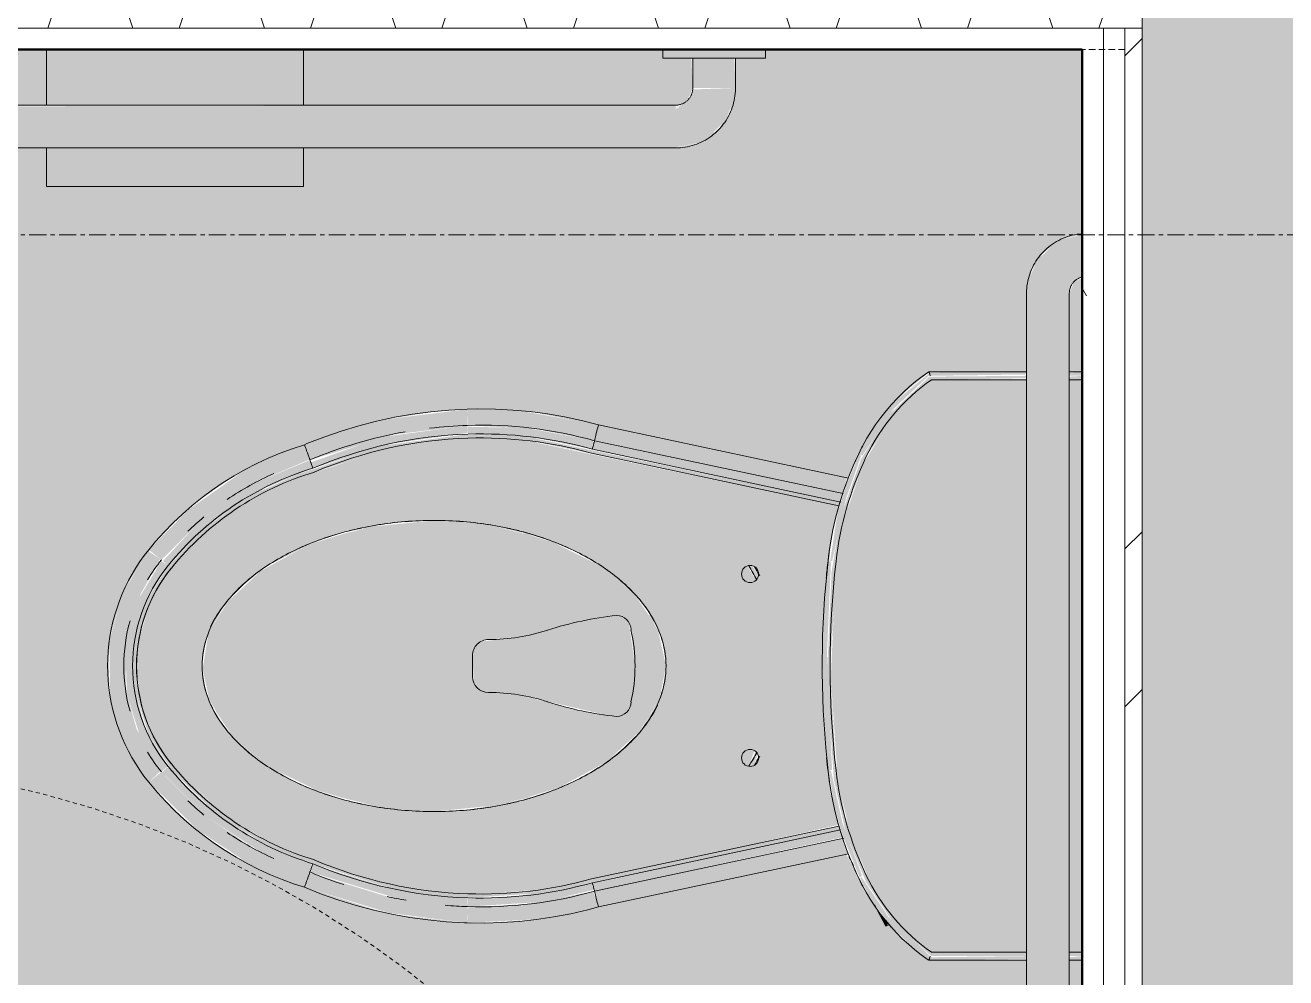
# Model space of a CAD drawing. Header units: inches. Extents: x -4266 to -1814, y 9706 to 12441.
# Drawn here: x -2951.45 to -2914.62, y 11513.5 to 11541.31 of the extents above; entities that cross this region are included whole.
import ezdxf

# ---------------------------------------------------------------- set-up
doc = ezdxf.new("R2010")
doc.units = ezdxf.units.IN
doc.header["$MEASUREMENT"] = 0
for name, pattern in [('Grid Line 1_2_', [0.875, 0.5, -0.125, 0.125, -0.125]), ('Hidden', [0.28125, 0.1875, -0.09375]), ('Hidden 1_8_', [0.1875, 0.125, -0.0625])]:
    doc.linetypes.add(name, pattern=pattern)
for name, color, linetype, lineweight in [('0-1', 7, 'Continuous', 5), ('A-DETL-HDLN', 90, 'Hidden 1_8_', 9), ('A-WALL', 113, 'Continuous', 13), ('A-WALL-9', 113, 'Continuous', 50), ('A-WALL-PATT-6', 111, 'Continuous', 9), ('I-WALL-3', 2, 'Continuous', 50), ('P-SANR-FIXT', 6, 'Continuous', 9), ('P-SANR-FIXT-6', 6, 'Hidden', 9), ('Q-SPCQ', 91, 'Continuous', 9), ('S-GRID-1', 1, 'Grid Line 1_2_', 9)]:
    doc.layers.add(name, color=color, linetype=linetype, lineweight=lineweight)
doc.layers.add('A-AREA-PATT-1', color=7, linetype='Continuous', lineweight=9, transparency=1)
pattern_1 = [(0, (0, 0), (30.72, 7.68), [1.267, -21.773, 1.267, -21.773, -122.88]), (0, (0, 0), (30.72, 7.68), [-46.08, 1.267, -44.813, 1.267, -21.773, -53.76]), (0, (0, 0), (30.72, 7.68), [-115.2, 1.267, -14.093, 1.267, -37.133]), (120, (11.52, 3.84), (-22.011075, 22.7643004), [1.267, -21.773, 1.267, -21.773, -122.88]), (120, (11.52, 3.84), (-22.011075, 22.7643004), [-46.08, 1.267, -44.813, 1.267, -21.773, -53.76]), (120, (11.52, 3.84), (-22.011075, 22.7643004), [-115.2, 1.267, -14.093, 1.267, -37.133]), (240, (15.36, 19.2), (-8.708925, -30.4443004), [1.267, -21.773, 1.267, -21.773, -122.88]), (240, (15.36, 19.2), (-8.708925, -30.4443004), [-46.08, 1.267, -44.813, 1.267, -21.773, -53.76]), (240, (15.36, 19.2), (-8.708925, -30.4443004), [-115.2, 1.267, -14.093, 1.267, -37.133])]
pattern_2 = [(161.57, (0.48, 0.48), (-3.83995378, -1.544e-05), [0, -27.322, 3.034, 0]), (18.43, (-0.48, 0.48), (-3.83995378, 1.544e-05), [0, -27.322, 3.034, 0]), (108.43, (0.48, 0.48), (1.919622, -9.60052459), [9.106, -21.25]), (71.57, (-0.48, 0.48), (1.919622, 9.60052459), [9.106, -21.25])]

# ---------------------------------------------------------------- blocks, each defined once
blk = doc.blocks.new('CTR - 1st Phase - Shell_rvt-1-FLOOR PLAN - 1ST FLOOR')
at = {"layer": 'S-GRID-1'}
blk.add_line((-1814.206, 11535.189), (-4168.714, 11535.189), dxfattribs=at)
blk = doc.blocks.new('Plbg-Toilet Wall Mount FV-UH - _ALL_ADA-2016927-FLOOR PLAN - 1ST FLOOR')
at = {"layer": 'P-SANR-FIXT'}
h = blk.add_hatch(color=256, dxfattribs=at)
h.paths.add_polyline_path([(-8.472, -5.687), (-8.511, -2.875), (-8.593, -2.875), (-8.566, -5.716), (-8.478, -5.689)], flags=0)
h.paths.add_polyline_path([(-8.472, -1.25), (-8.593, -1.25), (-8.556, -1.625), (-8.472, -1.625)], flags=0)
h = blk.add_hatch(color=256, dxfattribs=at)
h.paths.add_polyline_path([(8.472, -5.637), (8.472, -2.875), (8.358, -2.875), (8.316, -5.697), (7.21, -6.845), (5.98, -7.609), (4.371, -8.176), (2.756, -8.455), (0, -8.611), (-3.317, -8.386), (-4.848, -8.038), (-6.171, -7.516), (-7.443, -6.652), (-8.358, -5.637), (-8.4, -2.875), (-8.472, -2.875), (-8.448, -5.714), (-7.323, -6.904), (-6.046, -7.705), (-4.411, -8.284), (-2.747, -8.57), (0.35, -8.705), (3.317, -8.502), (4.872, -8.151), (6.305, -7.565), (7.507, -6.754), (8.472, -5.651)], flags=0)
h.paths.add_polyline_path([(8.472, -1.625), (8.472, -1.25), (8.358, -1.279), (8.368, -1.625)], flags=0)
h.paths.add_polyline_path([(-8.358, -1.25), (-8.472, -1.25), (-8.448, -1.625), (-8.358, -1.625), (-8.358, -1.279)], flags=0)
h = blk.add_hatch(color=256, dxfattribs=at)
h.paths.add_polyline_path([(8.358, -5.651), (8.358, -2.875), (-8.358, -2.875), (-8.358, -5.651), (-7.351, -6.754), (-5.934, -7.626), (-4.356, -8.179), (-3.048, -8.439), (0.35, -8.591), (3.317, -8.386), (4.848, -8.038), (6.213, -7.49), (7.351, -6.754), (8.218, -5.804)], flags=0)
h.paths.add_polyline_path([(8.358, -1.625), (8.341, -1.25), (-8.358, -1.25), (-8.358, -1.625), (8.287, -1.625)], flags=0)
h = blk.add_hatch(color=256, dxfattribs=at)
h.paths.add_polyline_path([(8.593, -5.716), (8.553, -2.875), (8.472, -2.875), (8.505, -5.697), (8.593, -5.721)], flags=0)
h.paths.add_polyline_path([(8.593, -1.279), (8.557, -1.25), (8.472, -1.279), (8.506, -1.625), (8.593, -1.625)], flags=0)
for points in [[(-6.146, -7.668), (-7.507, -6.754), (-8.505, -5.697), (-8.531, -5.731), (-7.693, -6.754), (-7.258, -7.113), (-6.746, -7.462), (-6.183, -7.745), (-6.149, -7.673)], [(8.547, -5.71), (8.451, -5.71), (7.317, -6.908), (6.16, -7.696), (6.213, -7.731), (6.899, -7.368), (7.601, -6.828), (8.183, -6.236), (8.531, -5.736)], [(7.601, -6.982), (7.52, -6.899), (7.259, -7.164), (7.556, -7.006)], [(-3.061, -8.552), (-4.872, -8.151), (-6.16, -7.696), (-6.146, -7.763), (-5.304, -8.137), (-4.465, -8.394), (-3.067, -8.611), (-3.061, -8.559)], [(6.183, -7.745), (6.116, -7.679), (4.597, -8.248), (3.064, -8.584), (3.07, -8.638), (4.01, -8.507), (4.872, -8.277), (6.18, -7.747)], [(-5.48, -8.074), (-5.489, -8.101), (-5.487, -8.104)], [(7.034, -15.382), (5.48, -8.072), (5.034, -8.239), (6.576, -15.495), (6.854, -15.426)], [(-5.032, -8.23), (-5.492, -8.129), (-7.034, -15.382), (-6.576, -15.495), (-5.034, -8.239)], [(6.77, -19.194), (6.634, -17.084), (5.546, -11.88), (4.788, -8.31), (4.684, -8.393), (6.576, -17.475), (6.634, -19.335), (6.326, -21.6), (5.492, -24.091), (4.974, -25.309), (3.935, -26.792), (2.716, -27.949), (1.805, -28.496), (0.617, -28.828), (0.271, -28.844), (0, -28.875), (-1.067, -28.74), (-2.102, -28.34), (-2.86, -27.857), (-4.157, -26.527), (-5.091, -25.064), (-5.774, -23.33), (-6.373, -21.413), (-6.652, -19.19), (-6.516, -17.096), (-5.425, -11.88), (-4.676, -8.354), (-4.79, -8.322), (-6.694, -17.475), (-6.753, -19.332), (-6.437, -21.64), (-5.62, -24.091), (-5.014, -25.461), (-4.067, -26.827), (-2.86, -27.994), (-1.852, -28.604), (-0.617, -28.945), (0.67, -28.934), (1.974, -28.53), (3.027, -27.857), (4.215, -26.651), (5.163, -25.195), (5.794, -23.654), (6.49, -21.434), (6.769, -19.202)], [(-4.786, -8.304), (-5.034, -8.239), (-6.559, -15.499), (-6.328, -15.556), (-4.789, -8.316)], [(6.576, -15.495), (4.999, -8.228), (4.794, -8.341), (6.328, -15.556), (6.559, -15.499)], [(3.07, -8.638), (3.028, -8.554), (-0.387, -8.703), (-3.064, -8.584), (-3.043, -8.639), (-2.258, -8.727), (-0.558, -8.83), (1.002, -8.814), (2.423, -8.724), (3.067, -8.638)], [(-2.435, -10.95), (-2.494, -10.793), (-2.925, -11.02), (-2.83, -11.151), (-2.75, -11.192), (-2.606, -11.186), (-2.508, -11.127), (-2.44, -10.986)], [(2.93, -10.99), (2.846, -10.95), (2.468, -10.825), (2.439, -10.986), (2.468, -11.075), (2.56, -11.167), (2.685, -11.2), (2.81, -11.167), (2.901, -11.075), (2.929, -10.992)], [(1.474, -14.85), (1.417, -14.639), (1.263, -14.501), (1.051, -14.428), (0, -14.311), (-1.234, -14.485), (-1.417, -14.639), (-1.474, -14.85), (-1.258, -16.073), (-0.841, -17.716), (-0.71, -18.824), (-0.539, -18.995), (-0.307, -19.057), (0.427, -19.025), (0.539, -18.995), (0.71, -18.824), (0.772, -18.591), (0.841, -17.716), (1.412, -15.242), (1.459, -14.941)], [(-6.576, -15.495), (-7.037, -15.397), (-7.42, -17.475), (-7.496, -19.217), (-7.026, -19.19), (-6.922, -17.223), (-6.577, -15.499)], [(7.496, -19.217), (7.399, -17.218), (7.034, -15.382), (6.583, -15.528), (6.951, -17.499), (7.047, -19.203), (7.311, -19.211)], [(-6.328, -15.556), (-6.583, -15.528), (-6.95, -17.475), (-6.985, -19.201), (-6.77, -19.19), (-6.638, -17.105), (-6.333, -15.584)], [(7.026, -19.202), (6.892, -17.072), (6.536, -15.505), (6.333, -15.584), (6.701, -17.632), (6.807, -19.195), (7.008, -19.202)], [(-6.015, -23.806), (-6.756, -21.362), (-7.026, -19.202), (-7.496, -19.217), (-7.195, -21.64), (-6.458, -23.966), (-6.034, -23.813)], [(-5.774, -23.719), (-6.492, -21.413), (-6.807, -19.195), (-7.024, -19.217), (-6.685, -21.694), (-5.946, -23.781), (-5.83, -23.739)], [(7.026, -19.202), (6.768, -19.211), (6.445, -21.616), (5.796, -23.727), (6.025, -23.776), (6.753, -21.367), (7.026, -19.203)], [(7.496, -19.217), (7.025, -19.211), (6.717, -21.6), (6.034, -23.813), (6.458, -23.966), (7.215, -21.477), (7.416, -19.865)], [(-7.195, -21.64), (-7.418, -20.181), (-7.311, -20.975), (-7.203, -21.6)], [(-3.095, -28.148), (-4.389, -26.85), (-5.391, -25.309), (-6.034, -23.813), (-6.458, -23.966), (-5.729, -25.698), (-4.564, -27.354), (-3.392, -28.513), (-3.15, -28.215)], [(-2.934, -27.949), (-4.209, -26.661), (-5.194, -25.121), (-5.774, -23.719), (-6.012, -23.813), (-5.319, -25.465), (-4.337, -26.918), (-3.062, -28.106), (-2.95, -27.968)], [(6.015, -23.806), (5.757, -23.758), (5.014, -25.461), (4.013, -26.88), (2.957, -27.976), (3.11, -28.134), (4.389, -26.85), (5.388, -25.309), (6.012, -23.813)], [(6.458, -23.966), (6.012, -23.813), (5.331, -25.448), (4.351, -26.904), (3.095, -28.148), (3.392, -28.513), (4.803, -27.072), (5.789, -25.568), (6.284, -24.384)], [(3.392, -28.513), (3.065, -28.166), (1.841, -28.871), (0.668, -29.199), (-0.822, -29.156), (-2.096, -28.756), (-3.124, -28.183), (-3.358, -28.534), (-2.141, -29.271), (-0.732, -29.665), (0.804, -29.645), (2.141, -29.271), (3.318, -28.558)]]:
    blk.add_hatch(color=256, dxfattribs=at).paths.add_polyline_path(points, flags=0)
h = blk.add_hatch(color=256, dxfattribs=at)
h.paths.add_polyline_path([(6.652, -19.19), (6.548, -17.256), (5.425, -11.88), (4.64, -8.356), (4.471, -8.393), (3.715, -8.565), (2.093, -8.754), (0.56, -8.83), (-0.907, -8.812), (-2.833, -8.658), (-3.357, -8.611), (-3.881, -8.532), (-4.676, -8.354), (-6.576, -17.475), (-6.652, -19.19), (-6.365, -21.48), (-5.571, -23.899), (-5.002, -25.268), (-4.067, -26.661), (-2.86, -27.857), (-1.992, -28.41), (-0.907, -28.769), (0, -28.875), (1.022, -28.756), (1.992, -28.41), (2.86, -27.857), (4.12, -26.582), (5.04, -25.186), (5.662, -23.679), (6.365, -21.477), (6.634, -19.335)], flags=0)
h.paths.add_polyline_path([(4.25, -20.181), (4.103, -21.833), (3.887, -22.888), (3.454, -24.091), (2.763, -25.268), (2.063, -26.056), (1.486, -26.514), (0.742, -26.85), (0, -26.958), (-0.742, -26.85), (-1.626, -26.403), (-2.213, -25.937), (-2.897, -25.096), (-3.54, -23.852), (-3.887, -22.888), (-4.164, -21.477), (-4.25, -20.181), (-4.103, -18.53), (-3.809, -17.256), (-3.421, -16.212), (-2.862, -15.215), (-2.068, -14.311), (-1.486, -13.849), (-0.742, -13.513), (0, -13.404), (0.742, -13.513), (1.607, -13.944), (2.213, -14.426), (2.926, -15.319), (3.454, -16.272), (3.887, -17.475), (4.175, -19.057), (4.184, -19.19)], flags=0)
h.paths.add_polyline_path([(2.935, -10.95), (2.901, -11.075), (2.81, -11.167), (2.685, -11.2), (2.56, -11.167), (2.468, -11.075), (2.436, -10.94), (2.493, -10.793), (2.56, -10.734), (2.694, -10.702), (2.81, -10.734), (2.92, -10.87), (2.926, -10.886)], flags=0)
h.paths.add_polyline_path([(-2.435, -10.95), (-2.468, -11.075), (-2.56, -11.167), (-2.685, -11.2), (-2.81, -11.167), (-2.901, -11.075), (-2.935, -10.95), (-2.901, -10.825), (-2.81, -10.734), (-2.685, -10.7), (-2.56, -10.734), (-2.459, -10.849), (-2.444, -10.886)], flags=0)
h = blk.add_hatch(color=256, dxfattribs=at)
h.paths.add_polyline_path([(2.935, -10.95), (2.901, -10.839), (2.56, -10.734), (2.508, -10.799), (2.932, -10.975)], flags=0)
h.paths.add_polyline_path([(-2.494, -10.793), (-2.608, -10.714), (-2.666, -10.734), (-2.926, -10.886), (-2.896, -10.973), (-2.508, -10.799)], flags=0)
h = blk.add_hatch(color=256, dxfattribs=at)
h.paths.add_polyline_path([(2.908, -10.842), (2.862, -10.774), (2.749, -10.709), (2.68, -10.74), (2.901, -10.839)], flags=0)
h.paths.add_polyline_path([(-2.615, -10.711), (-2.685, -10.7), (-2.81, -10.734), (-2.862, -10.822), (-2.62, -10.713)], flags=0)
h = blk.add_hatch(color=256, dxfattribs=at)
h.paths.add_polyline_path([(4.25, -20.181), (4.065, -18.342), (3.843, -17.475), (3.54, -16.511), (2.81, -15.158), (1.937, -14.206), (1.486, -13.905), (0.882, -13.577), (-0.007, -13.406), (-0.999, -13.629), (-1.395, -13.849), (-2.067, -14.311), (-2.883, -15.242), (-3.595, -16.664), (-3.843, -17.475), (-4.103, -18.53), (-4.25, -20.181), (-4.069, -22.001), (-3.843, -22.888), (-3.54, -23.852), (-2.771, -25.249), (-1.881, -26.201), (-1.486, -26.458), (-0.888, -26.784), (0.083, -26.942), (0.956, -26.753), (1.395, -26.514), (2.063, -26.056), (2.883, -25.121), (3.615, -23.644), (3.843, -22.888), (4.103, -21.833), (4.217, -20.558)], flags=0)
h.paths.add_polyline_path([(1.474, -14.85), (1.313, -15.868), (0.841, -17.716), (0.71, -18.824), (0.539, -18.995), (0.307, -19.057), (-0.427, -19.041), (-0.636, -18.92), (-0.757, -18.712), (-0.792, -18.347), (-0.841, -17.716), (-1.412, -15.242), (-1.459, -14.741), (-1.35, -14.552), (-1.161, -14.442), (0, -14.311), (1.263, -14.485), (1.417, -14.639), (1.459, -14.741)], flags=0)
h = blk.add_hatch(color=256, dxfattribs=at)
h.paths.add_polyline_path([(0, -13.404), (-0.885, -13.577), (-0.717, -13.545), (-0.007, -13.406)], flags=0)
h.paths.add_polyline_path([(-1.147, -13.696), (-1.486, -13.849), (-1.486, -13.905), (-1.395, -13.849)], flags=0)
h.paths.add_polyline_path([(-2.063, -14.307), (-2.213, -14.426), (-2.067, -14.311)], flags=0)
h.paths.add_polyline_path([(-3.693, -16.935), (-3.937, -17.716), (-3.843, -17.475), (-3.782, -17.256)], flags=0)
h.paths.add_polyline_path([(-4.103, -18.53), (-4.175, -19.057), (-4.119, -18.712)], flags=0)
h = blk.add_hatch(color=256, dxfattribs=at)
h.paths.add_polyline_path([(4.007, -18.062), (3.809, -17.256), (3.844, -17.476), (3.965, -17.91)], flags=0)
h.paths.add_polyline_path([(3.54, -16.511), (3.44, -16.248), (3.491, -16.417)], flags=0)
h.paths.add_polyline_path([(1.803, -14.1), (1.486, -13.849), (1.395, -13.849), (1.607, -13.979)], flags=0)
h.paths.add_polyline_path([(0.888, -13.579), (0.624, -13.496), (0.884, -13.578)], flags=0)
h = blk.add_hatch(color=256, dxfattribs=at)
h.paths.add_polyline_path([(7.499, -19.218), (7.416, -17.331), (7.439, -17.913), (7.499, -19.211)], flags=0)
h.paths.add_polyline_path([(7.227, -16.357), (7.159, -15.933), (7.2, -16.216)], flags=0)
h = blk.add_hatch(color=256, dxfattribs=at)
h.paths.add_polyline_path([(3.084, -28.134), (2.925, -27.954), (1.852, -28.604), (0.633, -28.945), (-0.742, -28.915), (-1.967, -28.535), (-2.95, -27.968), (-3.063, -28.148), (-1.887, -28.858), (-0.668, -29.199), (0.822, -29.156), (2.096, -28.756), (3.065, -28.146)], flags=0)
h.paths.add_polyline_path([(3.095, -28.148), (3.063, -28.148), (3.092, -28.149)], flags=0)
for p, q in [((-8.593, -1.25), (-8.593, -1.625)), ((-8.593, -1.25), (-8.593, -1.625)), ((-8.358, -1.25), (-8.358, -1.625)), ((-8.358, -1.25), (-8.358, -1.625)), ((8.358, -1.625), (8.358, -1.25)), ((8.358, -1.625), (8.358, -1.25)), ((8.593, -1.625), (8.593, -1.25)), ((8.593, -1.625), (8.593, -1.25)), ((-8.593, -2.874), (-8.593, -5.725)), ((-8.593, -2.874), (-8.593, -5.725)), ((-8.358, -2.873), (-8.358, -5.651)), ((-8.358, -2.873), (-8.358, -5.651)), ((8.358, -5.651), (8.358, -2.875)), ((8.358, -5.651), (8.358, -2.875)), ((8.593, -5.725), (8.593, -2.875)), ((8.593, -5.725), (8.593, -2.875)), ((7.601, -6.982), (6.971, -7.317)), ((7.601, -6.982), (7.545, -6.877)), ((-5.483, -8.072), (-7.037, -15.381)), ((7.037, -15.381), (5.483, -8.071)), ((5.815, -7.932), (5.569, -8.063)), ((-6.576, -15.495), (-5.032, -8.23)), ((-6.328, -15.556), (-4.785, -8.298)), ((-4.676, -8.354), (-6.213, -15.584)), ((-4.676, -8.354), (-6.213, -15.584)), ((6.213, -15.584), (4.676, -8.354)), ((4.676, -8.354), (6.213, -15.584)), ((6.328, -15.556), (4.788, -8.31)), ((5.029, -8.215), (6.576, -15.495)), ((0, -19.057), (-0.307, -19.057)), ((0.307, -19.057), (0, -19.057))]:
    blk.add_line(p, q, dxfattribs=at)
at = {"layer": 'P-SANR-FIXT', "flags": 128}
for points in [[(-8.593, -5.725), (-8.452, -5.923), (-8.303, -6.115), (-8.147, -6.301), (-7.983, -6.48), (-7.812, -6.653), (-7.634, -6.819), (-7.45, -6.978), (-7.259, -7.129), (-7.063, -7.272), (-6.861, -7.407), (-6.654, -7.535), (-6.442, -7.654), (-6.226, -7.764), (-6.198, -7.777)], [(6.198, -7.777), (6.415, -7.668), (6.628, -7.55), (6.836, -7.424), (7.038, -7.289), (7.235, -7.147), (7.426, -6.997), (7.611, -6.839), (7.79, -6.674), (7.962, -6.502), (8.127, -6.323), (8.284, -6.138), (8.434, -5.947), (8.576, -5.75), (8.593, -5.725)], [(-6.198, -7.777), (-5.842, -7.939), (-5.479, -8.086), (-5.11, -8.219), (-4.737, -8.337), (-4.359, -8.44), (-3.977, -8.528), (-3.593, -8.6), (-3.205, -8.657), (-3.074, -8.673)], [(3.074, -8.673), (3.462, -8.621), (3.848, -8.554), (4.231, -8.471), (4.61, -8.373), (4.985, -8.26), (5.355, -8.133), (5.72, -7.99), (6.079, -7.833), (6.198, -7.777)], [(-3.074, -8.673), (-1.984, -8.774), (-0.89, -8.831), (0.205, -8.845), (1.299, -8.815), (2.392, -8.741), (3.074, -8.673)], [(-7.037, -15.381), (-7.164, -15.874), (-7.271, -16.371), (-7.359, -16.872), (-7.426, -17.377), (-7.473, -17.883), (-7.5, -18.391), (-7.506, -18.9), (-7.5, -19.218)], [(7.5, -19.218), (7.506, -18.709), (7.492, -18.2), (7.458, -17.693), (7.403, -17.187), (7.328, -16.684), (7.233, -16.184), (7.119, -15.688), (7.037, -15.381)], [(-7.5, -19.218), (-7.472, -19.752), (-7.423, -20.284), (-7.352, -20.814), (-7.26, -21.341), (-7.148, -21.864), (-7.014, -22.381), (-6.86, -22.893), (-6.685, -23.399), (-6.491, -23.897), (-6.461, -23.968)], [(6.461, -23.968), (6.659, -23.471), (6.836, -22.966), (6.993, -22.455), (7.13, -21.938), (7.245, -21.416), (7.34, -20.89), (7.414, -20.36), (7.466, -19.828), (7.497, -19.294), (7.5, -19.218)], [(-6.461, -23.968), (-6.344, -24.324), (-6.213, -24.676), (-6.068, -25.023), (-5.909, -25.363), (-5.737, -25.697), (-5.551, -26.023), (-5.353, -26.342), (-5.142, -26.652), (-4.918, -26.954), (-4.683, -27.247), (-4.436, -27.53), (-4.179, -27.803), (-3.91, -28.066), (-3.631, -28.317), (-3.394, -28.516)], [(3.394, -28.516), (3.681, -28.274), (3.958, -28.02), (4.225, -27.756), (4.481, -27.481), (4.725, -27.196), (4.959, -26.902), (5.18, -26.598), (5.389, -26.286), (5.585, -25.966), (5.768, -25.638), (5.938, -25.303), (6.095, -24.962), (6.237, -24.615), (6.366, -24.262), (6.461, -23.968)], [(-3.394, -28.516), (-3.224, -28.648), (-3.048, -28.774), (-2.868, -28.892), (-2.683, -29.003), (-2.494, -29.107), (-2.301, -29.203), (-2.104, -29.291), (-1.904, -29.371), (-1.701, -29.443), (-1.495, -29.507), (-1.287, -29.563), (-1.076, -29.61), (-0.864, -29.649), (-0.651, -29.679), (-0.436, -29.701), (-0.221, -29.714), (-0.005, -29.718), (0.21, -29.714), (0.426, -29.701), (0.64, -29.68), (0.854, -29.65), (1.066, -29.612), (1.276, -29.565), (1.485, -29.51), (1.691, -29.446), (1.894, -29.375), (2.095, -29.295), (2.292, -29.207), (2.485, -29.112), (2.674, -29.008), (2.859, -28.898), (3.04, -28.78), (3.215, -28.655), (3.386, -28.523), (3.394, -28.516)]]:
    blk.add_lwpolyline(points, dxfattribs=at)
at = {"layer": 'P-SANR-FIXT'}
for centre, radius, start, end in [((-3.577, -2.294), 6.077, 214.3684, 216.4286), ((-3.577, -2.294), 5.842, 215.076, 244.4469), ((-3.577, -2.294), 5.842, 215.076, 244.4469), ((3.577, -2.294), 5.842, 295.5531, 324.924), ((3.577, -2.294), 5.842, 295.5531, 324.924), ((3.577, -2.294), 6.077, 323.1559, 325.6316), ((3.577, -2.294), 6.077, 309.2075, 311.7753), ((-3.577, -2.294), 6.077, 242.0027, 244.4469), ((-1.975, 1.057), 9.556, 244.4469, 263.5531), ((-1.975, 1.057), 9.556, 244.4469, 263.5531), ((1.975, 1.057), 9.556, 276.4469, 295.5531), ((1.975, 1.057), 9.556, 276.4469, 295.5531), ((3.577, -2.294), 6.077, 295.5531, 297.9973), ((-1.975, 1.057), 9.791, 244.4469, 246.488), ((1.975, 1.057), 9.791, 293.512, 295.5531), ((-1.975, 1.057), 9.791, 252.607, 256.4889), ((0, 18.533), 27.144, 263.5531, 276.4469), ((0, 18.533), 27.144, 263.5531, 276.4469), ((1.975, 1.057), 9.791, 284.607, 288.4889), ((-1.975, 1.057), 9.791, 261.512, 263.5531), ((0, 18.533), 27.379, 263.5531, 264.6307), ((0, 18.533), 27.379, 275.6302, 276.4469), ((1.975, 1.057), 9.791, 276.4469, 278.488), ((0, 18.533), 27.379, 269.5962, 270.4165), ((-2.685, -10.95), 0.25, 90, 180), ((-2.685, -10.95), 0.25, 180, 270), ((-2.685, -10.95), 0.25, 0, 90), ((-2.685, -10.95), 0.25, 270, 0), ((2.685, -10.95), 0.25, 90, 180), ((2.685, -10.95), 0.25, 180, 270), ((2.685, -10.95), 0.25, 0, 90), ((2.685, -10.95), 0.25, 270, 360), ((0, -19.079), 4.768, 77.2614, 102.7386), ((-1.051, -14.85), 0.422, 90, 180), ((1.051, -14.85), 0.422, 0, 90), ((8.312, -13.822), 9.84, 186, 198), ((-8.312, -13.822), 9.84, 342, 354), ((5.213, -18.806), 12.245, 164.3129, 181.8562), ((5.213, -18.806), 11.989, 164.2737, 181.8562), ((5.213, -18.806), 11.871, 164.2552, 181.8562), ((5.213, -18.806), 11.871, 164.2552, 181.8562), ((-5.213, -18.806), 11.871, 358.1438, 15.7448), ((-5.213, -18.806), 11.871, 358.1438, 15.7448), ((-5.213, -18.806), 11.989, 358.1438, 15.7263), ((-5.213, -18.806), 12.245, 358.1438, 15.6871), ((-6.366, -18.591), 5.593, 0, 18), ((6.366, -18.591), 5.593, 162, 180), ((-0.307, -18.591), 0.466, 180, 270), ((0.307, -18.591), 0.466, 270, 360), ((5.862, -18.785), 12.895, 181.8562, 186.7975), ((5.862, -18.785), 12.639, 181.8562, 202.9795), ((5.862, -18.785), 12.521, 181.8562, 203.0089), ((5.862, -18.785), 12.521, 181.8562, 203.0089), ((-5.862, -18.785), 12.521, 336.9911, 358.1438), ((-5.862, -18.785), 12.521, 336.9911, 358.1438), ((-5.862, -18.785), 12.639, 337.0205, 358.1438), ((-5.862, -18.785), 12.895, 355.2339, 358.1438), ((5.862, -18.785), 12.895, 190.0137, 202.9179), ((-5.862, -18.785), 12.895, 347.6129, 350.1098), ((-5.862, -18.785), 12.895, 337.0821, 341.7614), ((2.517, -21.221), 8.659, 196.7656, 230.983), ((2.517, -21.221), 8.54, 196.7225, 230.983), ((2.517, -21.221), 8.54, 196.7225, 230.983), ((-2.517, -21.221), 8.54, 309.017, 343.2775), ((-2.517, -21.221), 8.54, 309.017, 343.2775), ((-2.517, -21.221), 8.659, 309.017, 343.2344), ((2.517, -21.221), 8.915, 204.1079, 214.1446), ((-2.517, -21.221), 8.915, 325.8554, 335.8921), ((2.517, -21.221), 8.915, 219.607, 223.6406), ((-2.517, -21.221), 8.915, 316.3594, 320.393), ((0, -24.327), 4.661, 230.983, 309.017), ((0.015, -24.308), 4.567, 230.983, 269.8068), ((0, -24.327), 4.543, 230.983, 309.017), ((-0.015, -24.308), 4.567, 270.1932, 309.017), ((0, -24.327), 4.917, 230.983, 239.1697), ((0, -24.327), 4.917, 300.8303, 309.017), ((0, -24.327), 4.917, 254.3932, 285.6068)]:
    blk.add_arc(centre, radius, start, end, dxfattribs=at)
for points, knots in [([(-8.593, -5.725), (-8.593, -5.725), (-8.587, -5.723), (-8.567, -5.717), (-8.549, -5.711), (-8.533, -5.706), (-8.521, -5.702), (-8.502, -5.696), (-8.485, -5.691), (-8.472, -5.687)], [0, 0, 0, 0, 0.285714, 0.428571, 0.571429, 0.678571, 0.732143, 0.785714, 1, 1, 1, 1]), ([(8.593, -5.725), (8.593, -5.725), (8.59, -5.724), (8.573, -5.719), (8.547, -5.71), (8.524, -5.703), (8.499, -5.695), (8.481, -5.69), (8.472, -5.687)], [-1, -1, -1, -1, -0.857143, -0.571429, -0.428571, -0.285714, -0.142857, 0, 0, 0, 0]), ([(-2.068, -14.288), (-2.282, -14.482), (-2.775, -15.02), (-3.257, -15.821), (-3.507, -16.391), (-3.551, -16.496)], [-2.5925993, -2.5925993, -2.5925993, -2.5925993, -2.4166097, -2.1749488, -2.1212008, -2.1212008, -2.1212008, -2.1212008]), ([(3.551, -16.496), (3.507, -16.391), (3.257, -15.822), (2.776, -15.012), (2.282, -14.494), (2.068, -14.297)], [-4.1619845, -4.1619845, -4.1619845, -4.1619845, -4.1082365, -3.8665756, -3.690586, -3.690586, -3.690586, -3.690586]), ([(-6.576, -15.495), (-6.569, -15.496), (-6.545, -15.502), (-6.491, -15.516), (-6.442, -15.528), (-6.386, -15.542), (-6.347, -15.551), (-6.328, -15.556)], [0, 0, 0, 0, 0.333333, 0.5, 0.666667, 0.833333, 1, 1, 1, 1]), ([(6.576, -15.495), (6.569, -15.496), (6.545, -15.502), (6.491, -15.516), (6.442, -15.528), (6.386, -15.542), (6.347, -15.551), (6.328, -15.556)], [-1, -1, -1, -1, -0.666667, -0.5, -0.333333, -0.166667, 0, 0, 0, 0]), ([(-3.712, -16.919), (-3.798, -17.162), (-3.911, -17.534), (-4.001, -17.921), (-4.028, -18.048)], [-2.0511799, -2.0511799, -2.0511799, -2.0511799, -1.9332878, -1.8767298, -1.8767298, -1.8767298, -1.8767298]), ([(4.028, -18.048), (4.001, -17.921), (3.911, -17.534), (3.798, -17.163), (3.712, -16.92)], [-4.4064555, -4.4064555, -4.4064555, -4.4064555, -4.3498975, -4.2320054, -4.2320054, -4.2320054, -4.2320054]), ([(-4.118, -18.526), (-4.16, -18.789), (-4.262, -19.619), (-4.261, -20.744), (-4.161, -21.574), (-4.118, -21.837)], [-1.8063853, -1.8063853, -1.8063853, -1.8063853, -1.6916268, -1.4499658, -1.3352074, -1.3352074, -1.3352074, -1.3352074]), ([(4.118, -21.837), (4.16, -21.574), (4.262, -20.744), (4.261, -19.619), (4.161, -18.789), (4.118, -18.526)], [-4.9479779, -4.9479779, -4.9479779, -4.9479779, -4.8332195, -4.5915585, -4.4768, -4.4768, -4.4768, -4.4768]), ([(-4.028, -22.315), (-4.001, -22.442), (-3.911, -22.829), (-3.798, -23.2), (-3.712, -23.442)], [-1.2648629, -1.2648629, -1.2648629, -1.2648629, -1.2083049, -1.0904127, -1.0904127, -1.0904127, -1.0904127]), ([(3.712, -23.443), (3.798, -23.201), (3.911, -22.829), (4.001, -22.442), (4.028, -22.315)], [-5.1927726, -5.1927726, -5.1927726, -5.1927726, -5.0748804, -5.0183224, -5.0183224, -5.0183224, -5.0183224]), ([(-6.015, -23.806), (-6.008, -23.804), (-5.985, -23.795), (-5.948, -23.782), (-5.935, -23.777)], [-1, -1, -1, -1, -0.6666667, -0.5155165, -0.5155165, -0.5155165, -0.5155165]), ([(-3.551, -23.866), (-3.507, -23.972), (-3.257, -24.541), (-2.776, -25.351), (-2.282, -25.868), (-2.068, -26.065)], [-1.0203919, -1.0203919, -1.0203919, -1.0203919, -0.9666439, -0.7249829, -0.5489933, -0.5489933, -0.5489933, -0.5489933]), ([(2.068, -26.075), (2.282, -25.88), (2.775, -25.342), (3.257, -24.541), (3.507, -23.972), (3.551, -23.866)], [-5.734192, -5.734192, -5.734192, -5.734192, -5.5582024, -5.3165414, -5.2627935, -5.2627935, -5.2627935, -5.2627935]), ([(6.015, -23.806), (6.008, -23.804), (5.977, -23.792), (5.902, -23.765), (5.831, -23.739), (5.793, -23.726), (5.774, -23.719)], [-1, -1, -1, -1, -0.666667, -0.333333, -0.166667, 0, 0, 0, 0])]:
    blk.add_open_spline(points, degree=3, knots=knots, dxfattribs=at)
for points in [[(-2.913, -10.833), (-2.821, -10.778), (-2.727, -10.722), (-2.633, -10.669)], [(2.913, -10.832), (2.82, -10.778), (2.727, -10.722), (2.633, -10.669)], [(-2.511, -10.753), (-2.651, -10.825), (-2.789, -10.903), (-2.925, -10.986)], [(2.925, -10.986), (2.789, -10.903), (2.653, -10.82), (2.513, -10.742)], [(0, -26.958), (-0.304, -26.958), (-0.912, -26.851), (-1.834, -26.341), (-2.708, -25.454), (-3.449, -24.222), (-3.983, -22.72), (-4.262, -21.047), (-4.262, -19.316), (-3.983, -17.643), (-3.449, -16.141), (-2.708, -14.909), (-1.834, -14.022), (-0.912, -13.511), (-0.304, -13.404), (0, -13.404)], [(0, -13.404), (-0.295, -13.404), (-0.59, -13.455), (-0.887, -13.56)], [(0.887, -13.56), (0.59, -13.455), (0.295, -13.404), (0, -13.404)], [(0, -13.404), (0.304, -13.404), (0.912, -13.511), (1.834, -14.022), (2.708, -14.909), (3.449, -16.141), (3.983, -17.643), (4.262, -19.316), (4.262, -21.047), (3.983, -22.72), (3.449, -24.222), (2.708, -25.454), (1.834, -26.341), (0.912, -26.851), (0.304, -26.958), (0, -26.958)], [(-1.149, -13.667), (-1.369, -13.77), (-1.59, -13.903), (-1.806, -14.069)], [(1.806, -14.069), (1.59, -13.903), (1.369, -13.751), (1.149, -13.653)], [(-7.037, -15.381), (-7.038, -15.381), (-7.037, -15.381), (-7.034, -15.382)], [(-7.034, -15.382), (-6.99, -15.393), (-6.87, -15.422), (-6.685, -15.468), (-6.576, -15.495)], [(7.034, -15.382), (6.99, -15.393), (6.87, -15.422), (6.685, -15.468), (6.576, -15.495)], [(7.037, -15.381), (7.038, -15.381), (7.037, -15.381), (7.034, -15.382)], [(-6.458, -23.966), (-6.416, -23.951), (-6.299, -23.909), (-6.12, -23.844), (-6.015, -23.806)], [(-5.931, -23.776), (-5.916, -23.77), (-5.884, -23.759), (-5.831, -23.739), (-5.793, -23.726), (-5.774, -23.719)], [(6.458, -23.966), (6.416, -23.951), (6.299, -23.909), (6.12, -23.844), (6.015, -23.806)], [(-6.461, -23.967), (-6.462, -23.968), (-6.461, -23.967), (-6.458, -23.966)], [(6.461, -23.967), (6.462, -23.968), (6.461, -23.967), (6.458, -23.966)], [(-1.806, -26.294), (-1.59, -26.46), (-1.369, -26.612), (-1.149, -26.71)], [(1.149, -26.696), (1.369, -26.593), (1.59, -26.46), (1.806, -26.294)], [(-0.887, -26.803), (-0.59, -26.908), (-0.295, -26.958), (0, -26.958)], [(0, -26.958), (0.295, -26.958), (0.59, -26.908), (0.887, -26.803)]]:
    blk.add_open_spline(points, degree=3, dxfattribs=at)
at = {"layer": 'P-SANR-FIXT-6'}
for p, q in [((-0.021, 0), (-18, 0)), ((-18, 0), (-18, -56)), ((42, 0), (-0.021, 0))]:
    blk.add_line(p, q, dxfattribs=at)
blk = doc.blocks.new('Seqm-Sanitary Napkin Disp-UH-3D - Seqm-Sanitary Napkin Disp-UH-3D-2016929-FLOOR PLAN - 1ST FLOOR')
at = {"layer": 'Q-SPCQ'}
h = blk.add_hatch(color=256, dxfattribs=at)
h.paths.add_polyline_path([(3.75, 4), (-3.75, 4), (-3.75, 2.875), (3.75, 2.875)], flags=0)
h.paths.add_polyline_path([(-3.75, 1.625), (-3.75, 0), (3.75, 0), (3.75, 1.625)], flags=0)
for p, q in [((3.75, 4), (-3.75, 4)), ((-3.75, 4), (-3.75, 2.875)), ((3.75, 2.875), (3.75, 4)), ((-3.75, 1.631), (-3.75, 0)), ((3.75, 0), (3.75, 1.625))]:
    blk.add_line(p, q, dxfattribs=at)
blk = doc.blocks.new('Seqm-Grab Bar - 42_-2016931-FLOOR PLAN - 1ST FLOOR')
at = {"layer": 'Q-SPCQ'}
for points in [[(-2931.324, 11540.352), (-2931.324, 11540.602), (-2932.824, 11540.602), (-2932.824, 11540.352), (-2931.45, 11540.352)], [(-2931.324, 11540.352), (-2929.824, 11540.352), (-2929.824, 11540.602), (-2931.324, 11540.602)], [(-2931.949, 11539.477), (-2930.699, 11539.477), (-2930.734, 11540.352), (-2931.949, 11540.352), (-2931.949, 11539.648)]]:
    blk.add_hatch(color=256, dxfattribs=at).paths.add_polyline_path(points, flags=0)
h = blk.add_hatch(color=256, dxfattribs=at)
h.paths.add_polyline_path([(-2931.987, 11539.257), (-2931.987, 11539.384), (-2932.028, 11539.206)], flags=0)
h.paths.add_polyline_path([(-2932.305, 11538.989), (-2932.312, 11539.034), (-2932.359, 11538.984)], flags=0)
h.paths.add_polyline_path([(-2932.449, 11537.748), (-2931.814, 11537.874), (-2931.636, 11537.95), (-2931.485, 11538.037), (-2931.324, 11538.199), (-2930.997, 11538.525), (-2930.811, 11538.961), (-2930.76, 11539.178), (-2930.72, 11539.477), (-2931.939, 11539.435), (-2932.026, 11539.206), (-2932.175, 11539.047), (-2932.359, 11538.935), (-2932.359, 11538.909), (-2932.449, 11538.863), (-2932.449, 11537.811)], flags=0)
h = blk.add_hatch(color=256, dxfattribs=at)
h.paths.add_polyline_path([(-2972.199, 11537.727), (-2959.5, 11537.768), (-2959.559, 11537.811), (-2959.769, 11537.95), (-2959.855, 11538.086), (-2959.899, 11538.24), (-2959.909, 11538.514), (-2959.946, 11538.704), (-2959.949, 11538.977), (-2972.199, 11538.956), (-2972.199, 11537.748)], flags=0)
h.paths.add_polyline_path([(-2958.074, 11537.727), (-2932.449, 11537.748), (-2932.449, 11538.977), (-2958.719, 11538.933), (-2958.782, 11538.084), (-2959.02, 11537.844), (-2959.324, 11537.727), (-2959.162, 11537.727)], flags=0)
h = blk.add_hatch(color=256, dxfattribs=at)
h.paths.add_polyline_path([(-2932.449, 11537.748), (-2931.841, 11537.861), (-2932.205, 11537.781), (-2932.359, 11537.76)], flags=0)
h.paths.add_polyline_path([(-2931.414, 11538.121), (-2931.268, 11538.203), (-2931.352, 11538.176), (-2931.394, 11538.141)], flags=0)
for p, q in [((-2932.824, 11540.602), (-2932.824, 11540.352)), ((-2929.824, 11540.352), (-2929.824, 11540.602)), ((-2931.324, 11540.352), (-2932.824, 11540.352)), ((-2931.949, 11540.352), (-2931.949, 11539.477)), ((-2929.824, 11540.352), (-2931.324, 11540.352)), ((-2930.699, 11539.477), (-2930.699, 11540.352)), ((-2932.449, 11538.977), (-2958.718, 11538.977)), ((-2972.199, 11537.727), (-2932.449, 11537.727))]:
    blk.add_line(p, q, dxfattribs=at)
at = {"layer": 'Q-SPCQ', "flags": 128}
for points in [[(-2932.449, 11537.727), (-2932.379, 11537.728), (-2932.309, 11537.732), (-2932.239, 11537.739), (-2932.17, 11537.749), (-2932.101, 11537.762), (-2932.033, 11537.777), (-2931.965, 11537.795), (-2931.898, 11537.816), (-2931.832, 11537.839), (-2931.767, 11537.865), (-2931.703, 11537.894), (-2931.641, 11537.925), (-2931.579, 11537.958), (-2931.519, 11537.994), (-2931.461, 11538.033), (-2931.404, 11538.073), (-2931.348, 11538.116), (-2931.295, 11538.161), (-2931.243, 11538.208), (-2931.193, 11538.258), (-2931.146, 11538.309), (-2931.1, 11538.362), (-2931.056, 11538.417), (-2931.015, 11538.473), (-2930.976, 11538.531), (-2930.94, 11538.591), (-2930.905, 11538.652), (-2930.874, 11538.714), (-2930.844, 11538.778), (-2930.818, 11538.843), (-2930.794, 11538.909), (-2930.772, 11538.975), (-2930.753, 11539.043), (-2930.737, 11539.111), (-2930.724, 11539.179), (-2930.714, 11539.249), (-2930.706, 11539.318), (-2930.701, 11539.388), (-2930.699, 11539.458), (-2930.699, 11539.477)], [(-2931.949, 11539.477), (-2931.949, 11539.457), (-2931.95, 11539.437), (-2931.952, 11539.417), (-2931.955, 11539.397), (-2931.959, 11539.378), (-2931.963, 11539.358), (-2931.968, 11539.339), (-2931.974, 11539.32), (-2931.981, 11539.301), (-2931.988, 11539.282), (-2931.996, 11539.264), (-2932.005, 11539.246), (-2932.015, 11539.228), (-2932.025, 11539.211), (-2932.036, 11539.195), (-2932.048, 11539.178), (-2932.06, 11539.162), (-2932.073, 11539.147), (-2932.086, 11539.132), (-2932.1, 11539.118), (-2932.115, 11539.105), (-2932.13, 11539.092), (-2932.146, 11539.079), (-2932.162, 11539.067), (-2932.179, 11539.056), (-2932.196, 11539.046), (-2932.213, 11539.036), (-2932.231, 11539.027), (-2932.249, 11539.018), (-2932.268, 11539.011), (-2932.286, 11539.004), (-2932.305, 11538.998), (-2932.325, 11538.993), (-2932.344, 11538.988), (-2932.364, 11538.984), (-2932.384, 11538.981), (-2932.403, 11538.979), (-2932.423, 11538.978), (-2932.443, 11538.977), (-2932.449, 11538.977)]]:
    blk.add_lwpolyline(points, dxfattribs=at)
blk = doc.blocks.new('Seqm-Grab Bar - 36_-2016949-FLOOR PLAN - 1ST FLOOR')
at = {"layer": 'Q-SPCQ'}
h = blk.add_hatch(color=256, dxfattribs=at)
h.paths.add_polyline_path([(-2920.91, 11533.697), (-2920.91, 11533.57), (-2920.869, 11533.747), (-2920.906, 11533.701)], flags=0)
h.paths.add_polyline_path([(-2922.177, 11533.477), (-2920.97, 11533.477), (-2920.871, 11533.747), (-2920.723, 11533.907), (-2920.574, 11533.977), (-2920.574, 11535.189), (-2921.083, 11535.079), (-2921.229, 11535.02), (-2921.417, 11534.91), (-2921.554, 11534.771), (-2921.901, 11534.429), (-2922.092, 11533.973), (-2922.137, 11533.781), (-2922.166, 11533.563)], flags=0)
h = blk.add_hatch(color=256, dxfattribs=at)
h.paths.add_polyline_path([(-2921.729, 11534.642), (-2921.509, 11534.825), (-2921.629, 11534.751), (-2921.72, 11534.658)], flags=0)
h.paths.add_polyline_path([(-2921.195, 11535.049), (-2921.037, 11535.093), (-2921.167, 11535.058)], flags=0)
blk.add_hatch(color=256, dxfattribs=at).paths.add_polyline_path([(-2922.199, 11499.727), (-2920.949, 11499.727), (-2920.97, 11533.477), (-2922.199, 11533.477), (-2922.199, 11500.887)], flags=0)
h = blk.add_hatch(color=256, dxfattribs=at)
h.paths.add_polyline_path([(-2920.668, 11499.265), (-2920.574, 11499.279), (-2920.719, 11499.306)], flags=0)
h.paths.add_polyline_path([(-2920.937, 11499.583), (-2920.892, 11499.59), (-2920.939, 11499.604)], flags=0)
h.paths.add_polyline_path([(-2920.574, 11498.015), (-2920.574, 11499.24), (-2920.753, 11499.33), (-2920.868, 11499.429), (-2920.97, 11499.727), (-2921.006, 11499.579), (-2921.074, 11499.727), (-2922.177, 11499.727), (-2922.051, 11499.092), (-2921.992, 11498.947), (-2921.882, 11498.759), (-2921.73, 11498.607), (-2921.401, 11498.275), (-2920.945, 11498.083), (-2920.723, 11498.035)], flags=0)
h = blk.add_hatch(color=256, dxfattribs=at)
h.paths.add_polyline_path([(-2921.614, 11498.446), (-2921.797, 11498.667), (-2921.722, 11498.547), (-2921.63, 11498.456)], flags=0)
h.paths.add_polyline_path([(-2922.021, 11498.98), (-2922.065, 11499.139), (-2922.13, 11499.374), (-2922.056, 11499.092), (-2922.03, 11499.009)], flags=0)
for p, q in [((-2922.199, 11533.477), (-2922.199, 11499.727)), ((-2920.949, 11499.727), (-2920.949, 11533.477))]:
    blk.add_line(p, q, dxfattribs=at)
at = {"layer": 'Q-SPCQ', "flags": 128}
for points in [[(-2920.589, 11535.221), (-2920.658, 11535.214), (-2920.728, 11535.205), (-2920.796, 11535.192), (-2920.865, 11535.177), (-2920.932, 11535.159), (-2920.999, 11535.138), (-2921.065, 11535.115), (-2921.13, 11535.089), (-2921.194, 11535.06), (-2921.257, 11535.029), (-2921.318, 11534.996), (-2921.378, 11534.96), (-2921.437, 11534.921), (-2921.494, 11534.881), (-2921.549, 11534.838), (-2921.603, 11534.793), (-2921.654, 11534.745), (-2921.704, 11534.696), (-2921.752, 11534.645), (-2921.798, 11534.592), (-2921.841, 11534.537), (-2921.882, 11534.481), (-2921.921, 11534.422), (-2921.958, 11534.363), (-2921.992, 11534.302), (-2922.024, 11534.239), (-2922.053, 11534.176), (-2922.08, 11534.111), (-2922.104, 11534.045), (-2922.125, 11533.979), (-2922.144, 11533.911), (-2922.16, 11533.843), (-2922.173, 11533.774), (-2922.184, 11533.705), (-2922.192, 11533.636), (-2922.196, 11533.566), (-2922.199, 11533.496), (-2922.199, 11533.477)], [(-2920.949, 11533.477), (-2920.948, 11533.497), (-2920.947, 11533.517), (-2920.945, 11533.537), (-2920.942, 11533.557), (-2920.939, 11533.576), (-2920.934, 11533.596), (-2920.929, 11533.615), (-2920.923, 11533.634), (-2920.917, 11533.653), (-2920.909, 11533.672), (-2920.901, 11533.69), (-2920.892, 11533.708), (-2920.883, 11533.725), (-2920.872, 11533.742), (-2920.861, 11533.759), (-2920.85, 11533.775), (-2920.838, 11533.791), (-2920.825, 11533.807), (-2920.811, 11533.821), (-2920.797, 11533.836), (-2920.782, 11533.849), (-2920.767, 11533.862), (-2920.752, 11533.875), (-2920.735, 11533.886), (-2920.719, 11533.898), (-2920.702, 11533.908), (-2920.684, 11533.918), (-2920.667, 11533.927), (-2920.648, 11533.935), (-2920.63, 11533.943), (-2920.611, 11533.95), (-2920.592, 11533.956), (-2920.573, 11533.961)], [(-2922.199, 11499.727), (-2922.197, 11499.657), (-2922.193, 11499.587), (-2922.186, 11499.517), (-2922.176, 11499.448), (-2922.164, 11499.379), (-2922.149, 11499.311), (-2922.131, 11499.243), (-2922.11, 11499.176), (-2922.087, 11499.11), (-2922.061, 11499.045), (-2922.032, 11498.982), (-2922.001, 11498.919), (-2921.967, 11498.857), (-2921.931, 11498.797), (-2921.893, 11498.739), (-2921.852, 11498.682), (-2921.809, 11498.627), (-2921.764, 11498.573), (-2921.717, 11498.521), (-2921.668, 11498.472), (-2921.617, 11498.424), (-2921.564, 11498.378), (-2921.509, 11498.335), (-2921.452, 11498.293), (-2921.394, 11498.254), (-2921.335, 11498.218), (-2921.274, 11498.183), (-2921.211, 11498.152), (-2921.148, 11498.122), (-2921.083, 11498.096), (-2921.017, 11498.072), (-2920.95, 11498.05), (-2920.883, 11498.032), (-2920.815, 11498.016), (-2920.746, 11498.002), (-2920.677, 11497.992), (-2920.607, 11497.984)], [(-2920.568, 11499.241), (-2920.587, 11499.246), (-2920.606, 11499.252), (-2920.625, 11499.259), (-2920.643, 11499.266), (-2920.662, 11499.275), (-2920.68, 11499.283), (-2920.697, 11499.293), (-2920.714, 11499.303), (-2920.731, 11499.314), (-2920.747, 11499.326), (-2920.763, 11499.338), (-2920.778, 11499.351), (-2920.793, 11499.364), (-2920.807, 11499.379), (-2920.821, 11499.393), (-2920.834, 11499.408), (-2920.847, 11499.424), (-2920.858, 11499.44), (-2920.869, 11499.457), (-2920.88, 11499.474), (-2920.89, 11499.491), (-2920.899, 11499.509), (-2920.907, 11499.527), (-2920.915, 11499.546), (-2920.922, 11499.564), (-2920.928, 11499.584), (-2920.933, 11499.603), (-2920.938, 11499.622), (-2920.941, 11499.642), (-2920.944, 11499.662), (-2920.947, 11499.682), (-2920.948, 11499.702), (-2920.949, 11499.721), (-2920.949, 11499.727)]]:
    blk.add_lwpolyline(points, dxfattribs=at)

msp = doc.modelspace()

# ---------------------------------------------------------------- hatches: boundary and pattern name
at = {"layer": 'A-AREA-PATT-1'}
h = msp.add_hatch(color=256, dxfattribs=at)
h.paths.add_polyline_path([(-2920.57374, 11449.9769), (-2920.57374, 11453.6019), (-2937.32374, 11453.6019), (-2937.32374, 11477.6019), (-2920.57374, 11477.6019), (-2920.57374, 11498.01497), (-2921.08342, 11498.11925), (-2921.27978, 11498.21135), (-2921.49282, 11498.37298), (-2921.63024, 11498.45569), (-2921.79673, 11498.66706), (-2921.81772, 11498.71231), (-2921.90418, 11498.7765), (-2922.115, 11499.27623), (-2922.13265, 11499.34523), (-2922.19874, 11499.7269), (-2922.19874, 11514.00861), (-2925.03752, 11514.0441), (-2925.07144, 11514.07818), (-2925.61031, 11514.4592), (-2925.94725, 11514.77858), (-2926.23515, 11515.0382), (-2926.30572, 11515.00067), (-2927.46398, 11517.10442), (-2936.69404, 11515.18219), (-2937.78929, 11515.11905), (-2938.56621, 11515.10541), (-2940.60763, 11515.33672), (-2941.28399, 11515.50421), (-2943.29123, 11516.14424), (-2945.26749, 11517.01665), (-2946.02899, 11517.51764), (-2946.57647, 11517.93018), (-2947.40167, 11518.71534), (-2947.95103, 11519.39838), (-2948.61882, 11520.54618), (-2948.98872, 11521.87039), (-2949.00918, 11522.85845), (-2948.94434, 11523.52715), (-2948.77633, 11524.12816), (-2948.39852, 11525.10507), (-2947.67101, 11526.1823), (-2946.96077, 11526.92375), (-2946.3956, 11527.41707), (-2945.58079, 11527.98706), (-2944.96895, 11528.35877), (-2942.84942, 11529.19958), (-2940.60763, 11529.86707), (-2939.5051, 11530.02028), (-2938.51381, 11530.09718), (-2936.57974, 11530.00827), (-2931.20341, 11528.89422), (-2927.39629, 11528.08499), (-2927.1934, 11528.5361), (-2926.58589, 11529.65131), (-2926.10971, 11530.26099), (-2925.63381, 11530.69671), (-2925.02098, 11531.19519), (-2922.19874, 11531.19519), (-2922.16584, 11533.56329), (-2922.05638, 11534.11158), (-2921.96428, 11534.30794), (-2921.80415, 11534.51958), (-2921.71995, 11534.6584), (-2921.50857, 11534.82489), (-2921.46333, 11534.84588), (-2921.39913, 11534.93234), (-2921.04557, 11535.09656), (-2920.68913, 11535.17739), (-2920.57374, 11535.2056), (-2920.57374, 11540.6019), (-2929.82374, 11540.6019), (-2929.82374, 11540.3519), (-2930.69874, 11540.3519), (-2930.72003, 11539.4769), (-2930.84109, 11538.84221), (-2930.93319, 11538.64585), (-2931.09333, 11538.43421), (-2931.17753, 11538.29539), (-2931.3889, 11538.12891), (-2931.43415, 11538.10791), (-2931.49834, 11538.02145), (-2931.865, 11537.85306), (-2932.20834, 11537.7764), (-2932.44874, 11537.7269), (-2943.32374, 11537.7269), (-2943.32374, 11536.6019), (-2950.82374, 11536.6019), (-2950.82374, 11537.7269), (-2952.07374, 11537.7269), (-2952.07374, 11534.6019), (-2958.07374, 11534.6019), (-2958.07374, 11537.7269), (-2972.19874, 11537.74819), (-2972.83342, 11537.86925), (-2973.02978, 11537.96135), (-2973.24142, 11538.12149), (-2973.38024, 11538.20569), (-2973.54673, 11538.41706), (-2973.56772, 11538.46231), (-2973.65418, 11538.5265), (-2973.865, 11539.02623), (-2973.88265, 11539.09523), (-2973.94874, 11539.4769), (-2973.98781, 11540.3519), (-2974.82374, 11540.3519), (-2974.82374, 11540.6019), (-2979.94874, 11540.6019), (-2979.94874, 11515.7894), (-2979.44874, 11515.7894), (-2979.44874, 11513.7894), (-2981.38624, 11513.7894), (-2981.38624, 11513.1644), (-2982.32374, 11513.1644), (-2982.32374, 11478.4144), (-2981.38624, 11478.4144), (-2981.38624, 11477.7894), (-2979.44874, 11477.7894), (-2979.44874, 11475.7894), (-2979.94874, 11475.75064), (-2979.94874, 11449.9769), (-2922.17351, 11449.9769)], flags=0)
h.paths.add_polyline_path([(-2920.97003, 11499.7269), (-2921.03076, 11499.71742), (-2921.00231, 11499.58308)], flags=0)
h.paths.add_polyline_path([(-2920.66839, 11499.26531), (-2920.66839, 11499.31788), (-2920.57374, 11499.27867), (-2920.6026, 11514.00861), (-2920.94874, 11514.00861), (-2920.93207, 11499.57251), (-2920.7956, 11499.36291), (-2920.71919, 11499.30428)], flags=0)
h.paths.add_polyline_path([(-2920.57374, 11499.23958), (-2920.57374, 11499.24876), (-2920.66839, 11499.26531)], flags=0)
h.paths.add_polyline_path([(-2920.80229, 11499.37334), (-2920.93852, 11499.60376), (-2920.93552, 11499.69499), (-2920.81862, 11499.41276)], flags=0)
h.paths.add_polyline_path([(-2938.54126, 11515.10302), (-2938.54126, 11515.10542), (-2938.55523, 11515.10479)], flags=0)
h.paths.add_polyline_path([(-2920.94824, 11531.19519), (-2920.57374, 11531.19519), (-2920.59255, 11533.91733), (-2920.80229, 11533.83045), (-2920.94874, 11533.4769), (-2920.94874, 11531.19519)], flags=0)
h.paths.add_polyline_path([(-2920.91032, 11533.69655), (-2920.71142, 11533.88873), (-2920.87135, 11533.74735)], flags=0)
h.paths.add_polyline_path([(-2920.97003, 11533.4769), (-2920.94824, 11533.47973), (-2920.94874, 11533.55524)], flags=0)
h.paths.add_polyline_path([(-2932.44874, 11538.89316), (-2932.35883, 11538.93542), (-2932.44874, 11538.92095)], flags=0)
h.paths.add_polyline_path([(-2972.19874, 11538.9769), (-2959.94787, 11538.9769), (-2959.94874, 11539.4769), (-2959.98781, 11540.3519), (-2960.82374, 11540.3519), (-2960.82374, 11540.6019), (-2971.82374, 11540.6019), (-2971.82374, 11540.3519), (-2972.69874, 11540.3519), (-2972.68552, 11539.44499), (-2972.55229, 11539.12334), (-2972.19993, 11538.97739)], flags=0)
h.paths.add_polyline_path([(-2972.41839, 11539.01531), (-2972.61057, 11539.21421), (-2972.46919, 11539.05428)], flags=0)
h.paths.add_polyline_path([(-2972.19874, 11538.9556), (-2972.20157, 11538.97739), (-2972.27708, 11538.9769)], flags=0)
h.paths.add_polyline_path([(-2932.44874, 11538.9556), (-2932.1346, 11539.06506), (-2932.03972, 11539.25724), (-2931.94874, 11539.4769), (-2931.98781, 11540.3519), (-2932.82374, 11540.3519), (-2932.82374, 11540.6019), (-2943.32374, 11540.6019), (-2943.32374, 11538.9769), (-2932.44874, 11538.9769)], flags=0)
h.paths.add_polyline_path([(-2932.44874, 11538.9769), (-2932.30292, 11538.99011), (-2932.3844, 11538.98224)], flags=0)
h.paths.add_polyline_path([(-2950.82374, 11538.9769), (-2950.82374, 11540.6019), (-2952.07374, 11540.6019), (-2952.07374, 11538.9769)], flags=0)
h.paths.add_polyline_path([(-2958.71022, 11538.9769), (-2958.07374, 11538.9769), (-2958.07374, 11540.3519), (-2958.69874, 11540.3519), (-2958.7118, 11538.9769)], flags=0)
h.paths.add_polyline_path([(-2972.75469, 11539.32251), (-2972.75469, 11539.4769), (-2972.78247, 11539.4769), (-2972.75659, 11539.33308)], flags=0)
at = {"layer": 'A-WALL-PATT-6'}
h = msp.add_hatch(dxfattribs=at)
h.set_pattern_fill('FP_2', color=256, style=0, pattern_type=2)
h.set_pattern_definition(pattern_2)
h.paths.add_polyline_path([(-2913.32374, 11284.2894), (-2913.32374, 11423.3644), (-2913.45014, 11423.3644), (-2913.45014, 11448.3644), (-2913.32374, 11448.3644), (-2913.32374, 11646.7394), (-2918.82374, 11646.7357), (-2918.82374, 11284.2894)], flags=0)
h = msp.add_hatch(dxfattribs=at)
h.set_pattern_fill('FP_1', color=256, style=0, pattern_type=2)
h.set_pattern_definition(pattern_1)
h.paths.add_polyline_path([(-2920.57374, 11284.2894), (-2919.94874, 11284.2894), (-2919.94874, 11400.8519), (-2920.57374, 11400.8519), (-2920.57374, 11284.9144)], flags=0)
h.paths.add_polyline_path([(-2920.57374, 11404.3519), (-2919.94874, 11404.3519), (-2919.94874, 11445.8519), (-2920.57374, 11445.8519), (-2920.57374, 11404.9769)], flags=0)
h.paths.add_polyline_path([(-2919.94874, 11449.3519), (-2919.94874, 11453.6019), (-2920.07374, 11453.6019), (-2920.07374, 11477.6019), (-2919.94874, 11477.6019), (-2919.94874, 11541.2269), (-2920.57374, 11541.2269), (-2920.57374, 11449.3519)], flags=0)
h.paths.add_polyline_path([(-2920.57374, 11544.7269), (-2919.94874, 11544.76335), (-2919.94874, 11641.2394), (-2920.57374, 11641.2394), (-2920.57374, 11545.3519)], flags=0)
h = msp.add_hatch(dxfattribs=at)
h.set_pattern_fill('FP_1', color=256, style=0, pattern_type=2)
h.set_pattern_definition(pattern_1)
h.paths.add_polyline_path([(-2919.32374, 11284.2894), (-2919.32374, 11400.8519), (-2919.94874, 11400.8519), (-2919.94874, 11284.2894)], flags=0)
h.paths.add_polyline_path([(-2919.94874, 11404.3519), (-2919.32374, 11404.3519), (-2919.32374, 11445.8519), (-2919.94874, 11445.8519), (-2919.94874, 11415.42439)], flags=0)
h.paths.add_polyline_path([(-2919.32374, 11449.3519), (-2919.32374, 11541.2269), (-2919.94874, 11541.2269), (-2919.94874, 11477.6019), (-2919.82374, 11477.6019), (-2919.82374, 11453.6019), (-2919.94874, 11453.6019), (-2919.94874, 11449.3519)], flags=0)
h.paths.add_polyline_path([(-2919.94874, 11544.7269), (-2919.32374, 11544.7269), (-2919.32374, 11641.2394), (-2919.94874, 11641.2394), (-2919.94874, 11544.76335)], flags=0)
h = msp.add_hatch(dxfattribs=at)
h.set_pattern_fill('FP_23', color=256, style=0, pattern_type=2)
h.set_pattern_definition([(45, (0, 0), (-9.503515, 9.503515), []), (45, (0, 14.4), (-9.503515, 9.503515), [])])
h.paths.add_polyline_path([(-2918.82374, 11284.2894), (-2918.82374, 11400.8519), (-2919.32374, 11400.8519), (-2919.32374, 11284.2894)], flags=0)
h.paths.add_polyline_path([(-2919.32374, 11404.3519), (-2918.82374, 11404.3519), (-2918.82374, 11445.8519), (-2919.32374, 11445.8519), (-2919.32374, 11415.26667)], flags=0)
h.paths.add_polyline_path([(-2918.94289, 11449.3519), (-2918.82374, 11449.3519), (-2918.82374, 11541.2269), (-2919.32374, 11541.2269), (-2919.32374, 11449.3519)], flags=0)
h.paths.add_polyline_path([(-2919.32374, 11544.7269), (-2918.82374, 11544.7269), (-2918.82374, 11641.2394), (-2919.32374, 11641.2394), (-2919.32374, 11544.79981)], flags=0)
h = msp.add_hatch(dxfattribs=at)
h.set_pattern_fill('FP_2', color=256, style=0, pattern_type=2)
h.set_pattern_definition(pattern_2)
h.paths.add_polyline_path([(-2932.35883, 11541.2269), (-2918.82374, 11541.2269), (-2918.82374, 11544.7269), (-2984.07374, 11544.7269), (-2984.07374, 11541.2269), (-2940.80066, 11541.2269)], flags=0)
h = msp.add_hatch(dxfattribs=at)
h.set_pattern_fill('FP_1', color=256, style=0, pattern_type=2)
h.set_pattern_definition(pattern_1)
h.paths.add_polyline_path([(-2957.87485, 11540.6019), (-2920.57374, 11540.6019), (-2920.57374, 11541.2269), (-2980.57374, 11541.2269), (-2980.57374, 11540.6019), (-2958.0247, 11540.6019)], flags=0)

# ---------------------------------------------------------------- linework, layer by layer
at = {"layer": 'A-DETL-HDLN'}
msp.add_circle((-2958.41677, 11489.80466), 30, dxfattribs=at)
at = {"layer": 'A-WALL'}
for p, q in [((-2918.82374, 11641.2394), (-2918.82374, 11284.2894)), ((-2918.82374, 11541.2269), (-2980.57374, 11541.2269)), ((-2919.94874, 11541.2269), (-2919.94874, 11477.6019)), ((-2919.32374, 11541.2269), (-2919.32374, 11449.3519))]:
    msp.add_line(p, q, dxfattribs=at)
at = {"layer": 'A-WALL-9'}
msp.add_line((-2957.82374, 11540.6019), (-2920.57374, 11540.6019), dxfattribs=at)
at = {"layer": 'I-WALL-3'}
msp.add_line((-2920.57374, 11540.6019), (-2920.57374, 11449.9769), dxfattribs=at)

# ---------------------------------------------------------------- block references
at = {"layer": '0-1'}
msp.add_blockref('CTR - 1st Phase - Shell_rvt-1-FLOOR PLAN - 1ST FLOOR', (0, 0), dxfattribs=at)
at = {"layer": 'P-SANR-FIXT', "rotation": 269.9999999999984}
msp.add_blockref('Plbg-Toilet Wall Mount FV-UH - _ALL_ADA-2016927-FLOOR PLAN - 1ST FLOOR', (-2919.32374, 11522.6019), dxfattribs=at)
at = {"layer": 'Q-SPCQ'}
for name in ['Seqm-Grab Bar - 42_-2016931-FLOOR PLAN - 1ST FLOOR', 'Seqm-Grab Bar - 36_-2016949-FLOOR PLAN - 1ST FLOOR']:
    msp.add_blockref(name, (0, 0), dxfattribs=at)
at = {"layer": 'Q-SPCQ', "rotation": 180}
msp.add_blockref('Seqm-Sanitary Napkin Disp-UH-3D - Seqm-Sanitary Napkin Disp-UH-3D-2016929-FLOOR PLAN - 1ST FLOOR', (-2947.07374, 11540.6019), dxfattribs=at)

doc.saveas('drawing.dxf')
